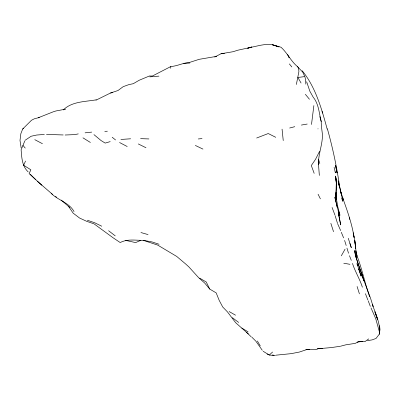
<?xml version="1.0" encoding="UTF-8"?>
<svg xmlns="http://www.w3.org/2000/svg" width="400" height="400" viewBox="0 0 400 400"><rect width="100%" height="100%" fill="white"/><g stroke="black" fill="none" stroke-linecap="round" stroke-linejoin="round"><path stroke-width="0.6" d="M367.44 340.63L372.105 339.895L376.03 338.445L379.31 334.155C380.8 323.82 375.625 314.21 372.475 304.635L373.11 306.44L370.465 297.99L361.63 274.4L364.05 280.945L355.42 255.405L356.755 259.52L354.49 250.57L355.49 255.59M379.365 332.36L379.31 334.155L380 329.52L379.57 325.79L379.405 331.165M335.815 197.505L336.06 192.445L335.995 200.17L335.905 195.745L337.765 206.61L339.925 215.285L338.59 210.725M170.715 68.335L170.81 66.54C177.305 66.11 183.32 62.775 189.905 62.31L199.21 59.315L216.72 56.35M313.87 105.57L311.5 124.495M296.36 84.505L298.905 71.655L298.59 67.8L297.235 66.405C290.805 61.005 287.285 52.88 281.015 47.24L272.34 44.79L279.02 46.855M65.725 109.135L55.865 110.985L53.165 111.85L38.16 117.795L34.365 118.79L31.515 120.24L22.67 129.025L20.85 133.7L20 140.43L21.145 147.885M24.825 140.92L21.115 149.815C21.77 157.69 21.96 166.1 28.185 171.94M23.635 165.32L25.525 161.04M319.555 151.395L315.49 159.395L311.31 165.535L314.18 173.37M341.295 255.85L345.09 249.13M248.385 333.97L235.685 322.735L227.425 311.86L222.73 307.005L219.21 300.395L216.165 292.88L209.71 289.055L204.775 283.13L198.53 277.56L188.825 266.865L185.48 263.83L176.69 256.415L157.705 245.095L143.49 240.405M263.165 351.28L269.275 355.065L272.605 352.01M63.26 109.95C72.01 101.345 85.025 101.81 96.29 99.81M368.755 338.87L364.84 341.7L359.205 341.325L355.27 343.365L345.735 344.845L340.45 346.235M25.095 140.29L31.13 136.245L36.745 135.02L44.37 134.455M22.67 129.025L23.66 128.37M170.81 66.54L152.385 76.035L149.415 75.99L139.115 80.285L133.27 83.705L129.02 84.57L123.21 86.645L117.99 90.525L110.53 93.005L95.94 100.2M214.675 57.07L221 53.755L233.15 51.7L237.695 50.24L260.635 45.235L265.455 44.495L271.785 44.45L278.945 46.885M159.11 244.285L152.12 241.96L144.91 240.6L140.82 240.335L135.625 242.59L125.58 240.375M256.635 138.025L268.24 133.535L275.77 137.31M317.855 128.895L318.125 128.795M322.47 348.325L318.43 348.65L315.46 349.695L306.875 349.535L299.355 352.055L291.17 353.65L275.9 355.18M247.63 48.26L251.8 46.99L247.785 48.225M110.23 141.61L105.18 143.09L101.055 140.545L93.94 134.61M289.62 128.025L294.795 126.675M110.53 93.005L112.795 92.52M78.295 133.89L74.74 134.61L65.09 135.01M301.345 125.07L307.24 124.045M340.05 346.315L330.985 347.615L317.265 348.805M357.12 342.115L362.85 341.38M221 53.755L224.46 53.345M38.16 117.795L39.365 117.66M85.06 132.84L91.74 132.1M198.255 138.965L202.055 138.575M104.765 131.425L107.385 131.21M183.665 63.505L189.89 63.005M149.71 76.87L158.985 76.125M120.905 139.46L130.65 138.785M306.875 349.535L305.93 349.525L309.605 349.56M63.21 134.96L46.455 134.405M140.82 240.335C133.85 240.105 126.635 239.14 120.19 242.54L113.11 237.795L94.03 223.85L86.63 221.295L79.56 218.03L73.13 213.13L68.745 206.64L61.245 200.095M140.555 138.64L148.94 138.94M269.275 355.065L275.35 355.55M267.09 354.115L268.825 354.4M272.3 354.975L274.035 355.26M343.765 263.24L349.985 264.315M140.905 232.54L148.07 234.59M87.35 220.24L94.71 222.76L101.775 226.225M195.325 145.44L202.98 149.105M138.27 143.93L145.995 147.745M119.54 142.51L127.23 146.53M34.77 139.655L42.455 143.71M229.16 311.57L235.56 315.195M199.71 278.16L206.265 282.02L209.71 289.055M241.825 328.04L248.11 331.895M55.515 196.515L56.555 197.165M82.945 137.815L90.41 142.485M23.675 165.285L30.855 169.79L29.11 173.61L41.86 185.23M232.385 317.705L238.685 322.445M37.535 181.44L52.58 194.42M115.265 235.89L108.57 230.705M112.17 137.245L115.59 139.98M68.745 206.64L69.6 207.41M51.16 193.335C58.105 200.37 68.99 202.47 74.05 211.555M251.785 337.11L255.91 341.235L262.295 350.3M246.645 332.425L251.15 336.785M30.47 174.43L35.435 179.39M297.235 66.405L302.71 72.125L304.61 76.14M22.945 145.385L25.265 148.1M305.355 94.3L309.46 99.28M289.35 63.9L291.84 66.96M302.22 70.77C315.665 87.195 321.7 108.975 327.185 129.115M257.365 340.97L260.29 345.97M301.075 83.06L297.915 77.47L304.865 76.58L305.625 79.925L305.84 84.18M318.065 194.205L320.405 198.885M287.625 54.56L289.15 57.61M288.735 56.745L289.205 57.7M370.985 307.87L375.69 318.565L379.44 331.98M337.705 223.88L340.66 230.605M341.3 232.265L343.615 237.915M358.985 266.345L362.795 276.75L361.42 272.795L362.295 276.12M362.385 287.24C359.815 278.98 355.08 271.645 352.48 263.395M349.47 255.675L351.3 260.375M365.42 293.66L367.85 299.975M342.65 197.84C347.345 210.765 351.97 223.845 354.115 237.45L353.195 232.86L354.765 240.52L356.84 258.03L356.315 254.545M368.205 300.81L370.34 306.43M332.075 207.44L334.985 215.185M306.635 81.715L309.845 91.21L313.12 97.065C318.915 104.08 319.04 113.22 321.225 121.55C321.155 125.98 322.015 130.315 322.445 134.7C322.59 144.855 318.075 154.39 318.505 164.535L319.345 175.455M374.95 311.84L377.51 319.36L374.96 311.89M358.96 269.755L358.715 269.025L361.125 276.185L356.985 263.62L357.625 265.6M356.295 258.33L358.79 265.77M357.27 256.485C362.23 269.65 364.945 283.505 369.655 296.755M343.645 200.14L340.255 190.57L341.62 195.085L339.585 186.355C336.8 166.905 332.67 147.715 327.38 128.78M348.255 238.265L351.315 247.695L349.96 243.515M330.85 223.325L333.53 231.715M344.59 240.41L346.2 245.53M357.09 286.47L359.425 293.895M346.93 248.05L348.545 253.28M335.17 215.835L337.505 223.385M318.555 159.405L319.82 163.595M355.745 251.54L357.04 256.08M319.84 116.58L321.225 121.55M339.385 213.28L339.815 214.865M341.77 198.035L342.585 201.24L341.96 197.04L338.205 180.91L339.18 186.05M355.775 250.54L357.205 256.26M336.225 203.47L336.445 204.4M336.555 204.865L337.12 207.28M338.25 212.105L339.1 215.725L338.055 210.035L334.88 197.27L335.99 202.43M334.1 167.28L335.41 172.91L335.155 171.795M338.81 183.63L339.13 185.525M322.125 111.38L322.41 113.08M349.415 217.615L349.625 219.435M282.06 129.12L283.25 140.61M336.085 180.36L335.805 177.37L336.75 187.545L336.195 181.56M318.35 160.985L318.505 164.535M336.56 184.915L335.785 198.09L336.355 181.705L335.515 176.06L336.56 184.915M336.435 169.725L335.585 165.485L337.035 172.985L336.435 169.725M340.685 224.865L338.75 214.92L340.685 224.865M355.755 248.39L354.765 240.52L355.755 248.39"/></g></svg>
